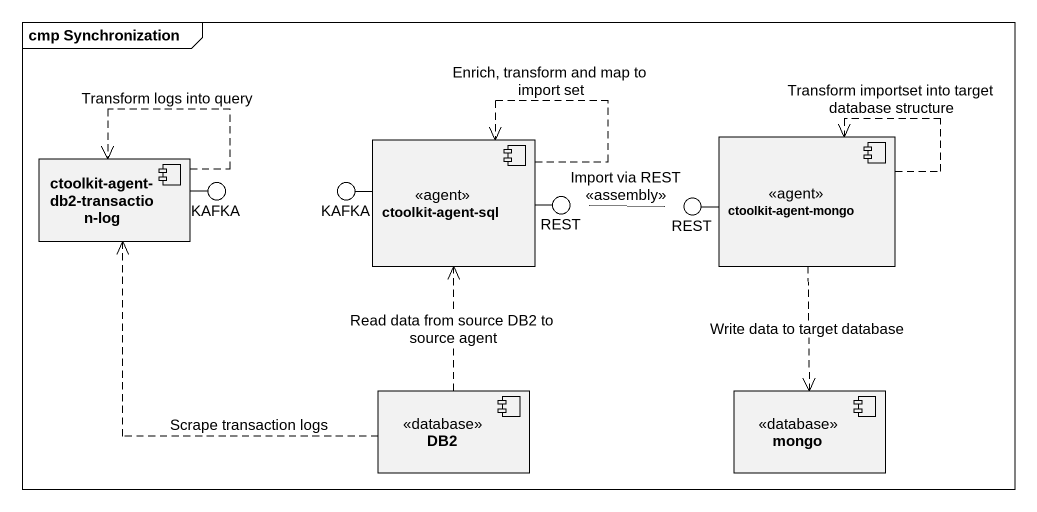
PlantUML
@startuml
mainframe cmp Synchronization
component "ctoolkit-agent-db2-transaction-log" as ctoolkit_agent_db2
component "ctoolkit-agent-sql" as ctoolkit_agent_sql <<agent>>
component "ctoolkit-agent-mongo" as ctoolkit_agent_mongo <<agent>>
() KAFKA
() "KAFKA" as KAFKA_2
() REST
() "REST" as REST_2
component DB2 <<database>>
component mongo <<database>>
ctoolkit_agent_db2 -right- KAFKA
ctoolkit_agent_sql -left- KAFKA_2
ctoolkit_agent_sql -right- REST
ctoolkit_agent_mongo -left- REST_2
ctoolkit_agent_db2 ..> ctoolkit_agent_db2 : Transform logs into query
ctoolkit_agent_sql ..> ctoolkit_agent_sql : Enrich, transform and map to import set
ctoolkit_agent_mongo ..> ctoolkit_agent_mongo : Transform importset into target database structure
ctoolkit_agent_mongo ..> mongo : Write data to target database
REST -right- REST_2 : Import via REST\n<<assembly>>
DB2 .up.> ctoolkit_agent_db2 : Scrape transaction logs
DB2 .up.> ctoolkit_agent_sql : Read data from source DB2 to source agent
@enduml
